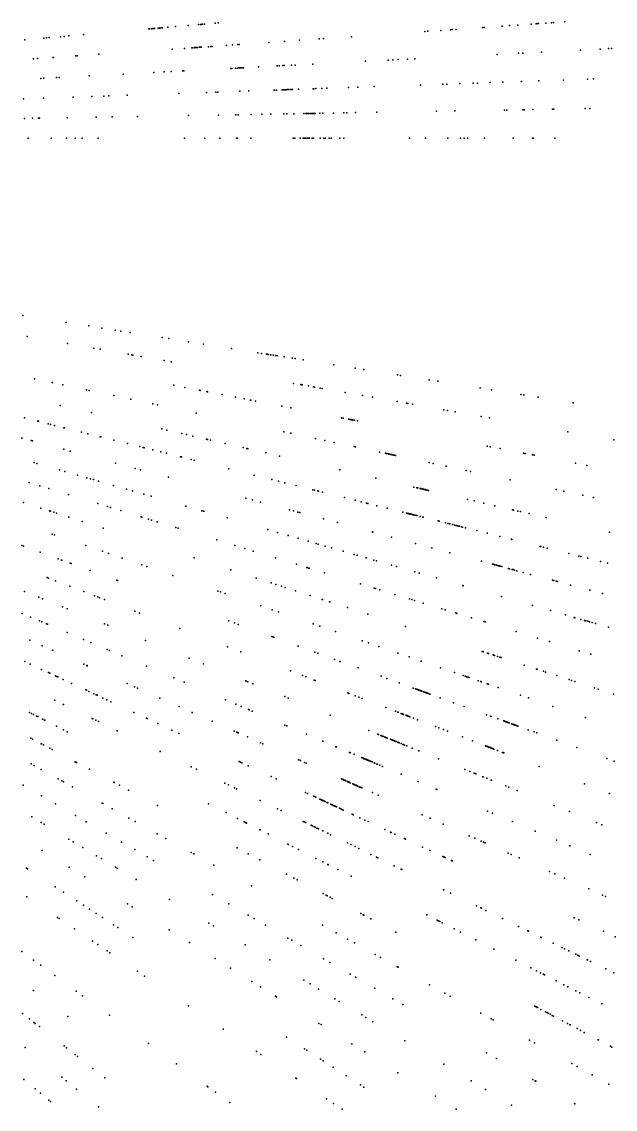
# Model space of a CAD drawing. Header units: metres. Extents: x -4327 to 4266, y -3886 to 3992.
# Drawn here: x 506.6 to 775.1, y -439.5 to 52.6 of the extents above; entities that cross this region are included whole.
import ezdxf

# ---------------------------------------------------------------- set-up
doc = ezdxf.new("R2010")
doc.units = ezdxf.units.M

msp = doc.modelspace()

# ---------------------------------------------------------------- linework, layer by layer
for p in [(564.05, 49.35, -98.72), (564.21, 49.36, -97.8), (564.37, 49.38, -96.87), (565.32, 49.46, -111.11), (565.39, 49.46, -98.32), (565.44, 49.47, -111.78), (565.49, 49.47, -90.07), (566.11, 49.53, -95.57), (566.16, 49.53, -85.73), (566.3, 49.54, -95.93), (566.59, 49.57, -108.46), (566.62, 49.57, -92.47), (568.31, 49.72, -84.78), (568.93, 49.77, -89.02), (569.57, 49.83, -117.78), (570.25, 49.89, -116.95), (572.67, 50.1, -101.52), (576.12, 50.4, 2465.07), (581.99, 50.92, 2465.99), (586.54, 51.32, 2461.31), (587.48, 51.4, -75.19), (587.77, 51.42, -76.86), (588.34, 51.47, -72.35), (589.34, 51.56, 2497.13), (594.16, 51.98, 2481.33), (595.51, 52.1, 2481), (715.09, 50, 2492.21), (715.82, 50.06, 2489.65), (723.99, 50.63, 2492.49), (727.35, 50.86, 2488.9), (730.98, 51.12, 2521.69), (737.15, 51.55, -84.4), (739.29, 51.7, -80.96), (740, 51.75, -92.11), (740.39, 51.77, 2483.21), (743.7, 52, -86.38), (746.28, 52.19, -89.99), (746.28, 52.18, 2517.97), (747.16, 52.25, 2486.13), (752.31, 52.61, 2493.45), (508.02, 44.45, 2468.63), (516.68, 45.2, 2469.88), (517.81, 45.3, 2475.26), (519.11, 45.42, 2468.09), (524.16, 45.86, 2485.42), (525.82, 46, 2473.3), (528.01, 46.19, 2490.22), (534.61, 46.77, 2488.03), (641.12, 44.83, 2493.51), (643.18, 44.98, 2501.5), (655.79, 45.86, 2510.87), (688.94, 48.18, 2487.66), (690.38, 48.28, 2471.95), (696.24, 48.69, 2487.7), (700.64, 48.99, 2487.76), (701.31, 49.04, 2479.77), (703.13, 49.17, 2481.07), (574.64, 40.18, 2473.56), (580.25, 40.57, 2473.27), (583.52, 40.8, -108.91), (583.77, 40.82, -108.95), (584.61, 40.88, -96.92), (584.73, 40.89, -102.2), (584.82, 40.89, -95.64), (584.92, 40.9, -102.56), (585.41, 40.94, 2483.1), (585.69, 40.96, -83.33), (585.74, 40.96, -97.76), (586.02, 40.98, -82.72), (586.1, 40.98, -85.68), (586.16, 40.99, -109.73), (587.03, 41.05, -80.9), (587.55, 41.09, -87.86), (587.83, 41.11, -85.93), (591.1, 41.33, 2483.03), (592.12, 41.41, 2469.41), (592.24, 41.41, 2469.9), (592.77, 41.45, -79.38), (599.25, 41.9, -77.92), (602.02, 42.1, 2480.9), (604.36, 42.26, 2478.79), (604.44, 42.27, 2467.44), (604.98, 42.3, -72.28), (618.45, 43.25, 2477.87), (625.43, 43.73, 2471.47), (632.34, 44.22, 2504.53), (759.32, 39.79, -92.73), (768.3, 40.26, -89.14), (772.08, 40.46, 2468.51), (773.44, 40.53, 2491.91), (512.02, 35.8, 2471.01), (513.82, 35.93, 2493.35), (520.84, 36.42, 2479.63), (521.01, 36.43, 2460.43), (531.03, 37.13, 2467.99), (531.64, 37.18, 2483.97), (541.53, 37.87, 2496.92), (662.16, 34.7, 2477.3), (672.45, 35.24, 2477.88), (674.57, 35.35, 2496.48), (676.89, 35.47, 2478.23), (681.21, 35.7, 2488.71), (684.45, 35.87, 2489.89), (721.69, 37.82, 2481.93), (731.39, 38.33, 2494.98), (733.28, 38.43, 2476.43), (741.68, 38.87, 2489.84), (566.41, 29.68, 2484.58), (571.1, 29.93, 2474.01), (574.3, 30.1, 2475.58), (579.58, 30.37, 2473.83), (579.95, 30.39, 2487.61), (601.28, 31.51, -105.32), (601.66, 31.53, -101.67), (603.28, 31.62, -108.39), (604.16, 31.66, -104.81), (604.8, 31.7, -94.74), (604.81, 31.7, -93.05), (605.36, 31.73, -91.1), (605.64, 31.74, -95.89), (605.95, 31.76, -93.9), (606.34, 31.78, -82.46), (607.02, 31.81, -95.09), (613.69, 32.16, 2467.63), (622.16, 32.61, 2484.32), (623.09, 32.65, -71.26), (624.67, 32.74, -72.83), (625.34, 32.77, -69.1), (628.61, 32.94, 2487.08), (630.32, 33.03, 2493.86), (638.29, 33.45, 2502.41), (515.26, 27, 2470.44), (516.6, 27.07, 2470.16), (522.29, 27.37, 2477.14), (523.53, 27.44, 2476.37), (537.14, 28.15, 2500.3), (552.51, 28.96, 2454.41), (704.88, 24.62, 2477.56), (710.86, 24.82, 2483.13), (712.77, 24.89, 2484.67), (718.56, 25.09, 2489.5), (724.2, 25.29, 2488.65), (732.7, 25.59, 2477.55), (740.53, 25.86, 2484.09), (751.66, 26.25, 2472.12), (762.61, 26.63, 2478.96), (765.29, 26.72, 2492.52), (577.76, 20.18, 2470.25), (590.17, 20.61, 2486.59), (594.42, 20.76, 2480.43), (595.31, 20.79, 2478.17), (605.25, 21.14, 2495.57), (609.39, 21.28, 2494.82), (620.81, 21.68, -107.96), (620.84, 21.68, -93.71), (621, 21.69, -92.69), (621.82, 21.71, -104.99), (624.42, 21.81, -106.13), (624.53, 21.81, -105.45), (625.18, 21.83, -103.11), (625.65, 21.85, -82.94), (626.05, 21.86, -97.64), (626.67, 21.88, -95.29), (627.17, 21.9, 2490.91), (627.47, 21.91, -93.31), (628.37, 21.94, -83.3), (628.69, 21.95, -110.75), (629.11, 21.97, -92.5), (631.79, 22.06, -80.25), (638.4, 22.29, 2500.96), (638.79, 22.31, -72.3), (639.65, 22.34, -71.33), (642.37, 22.43, -89.8), (644.64, 22.51, 2469.14), (654.43, 22.85, 2495.52), (658.7, 23, 2495.17), (666.12, 23.26, 2506.65), (687.07, 23.99, 2471.15), (697.18, 24.35, 2486.49), (698.87, 24.41, 2476.93), (507.46, 17.72, 2471.63), (516.49, 18.04, 2481.25), (529.91, 18.5, 2491.2), (538.32, 18.8, 2477.62), (543.78, 18.99, 2476.69), (546.04, 19.07, 2480.54), (554.32, 19.36, 2479.47), (582.09, 10.16, 2475.46), (595.67, 10.4, 2502.56), (603.49, 10.53, 2469.56), (604.6, 10.55, 2468.26), (610.4, 10.65, 2468.63), (615.24, 10.74, 2482.37), (619.3, 10.81, 2481.36), (625.17, 10.91, 2493.29), (626.5, 10.94, 2498.63), (629.75, 10.99, 2505.8), (634.3, 11.07, -106.34), (635.22, 11.09, 2504.42), (635.29, 11.09, -106.51), (635.42, 11.09, -107.24), (635.5, 11.09, -109.75), (635.53, 11.09, -101.92), (635.67, 11.1, -107.28), (635.89, 11.1, -101.26), (636.37, 11.11, -89.63), (637.17, 11.12, -111.83), (637.26, 11.12, -98.99), (637.87, 11.13, -80.28), (638.03, 11.14, -81), (638.12, 11.14, 2481.75), (638.46, 11.14, -77.52), (638.57, 11.15, -80.72), (638.85, 11.15, -91.75), (639.38, 11.16, -112.22), (641.5, 11.2, -85.36), (642.87, 11.22, -118.26), (647.62, 11.3, 2484.97), (652.26, 11.39, -89.69), (653.65, 11.41, -82.99), (657.54, 11.48, 2489.61), (667.23, 11.65, 2498.67), (694.32, 12.12, 2480.37), (702.58, 12.26, 2488.96), (725.04, 12.66, 2485.37), (726.12, 12.67, 2484.02), (733.24, 12.8, 2483.22), (733.87, 12.81, 2490.34), (737.8, 12.88, 2488.66), (746.72, 13.03, 2483.9), (747.29, 13.04, 2510.61), (761.55, 13.29, 2508.41), (763.57, 13.33, 2476.16), (507.85, 8.86, 2486.14), (511.52, 8.93, 2483.35), (514.22, 8.98, 2482.79), (514.67, 8.98, 2451.29), (527.18, 9.2, 2477.26), (540.34, 9.43, 2492.33), (547.48, 9.56, 2479.51), (558.93, 9.76, 2492.58), (509.54, 0, 2480.2), (519.99, 0, 2476.24), (526.94, 0, 2489.08), (530.8, 0, 2493.89), (533.91, 0, 2475.32), (541.23, 0, 2482.95), (580.26, 0, 2473.35), (589.46, 0, 2488.13), (596.19, 0, 2462.61), (603.78, 0, 2482.12), (604.19, 0, 2477.9), (610.21, 0, 2484.92), (629.34, 0, 2492.27), (630.12, 0, -95.05), (632.63, 0, -107.82), (633.93, 0, -94.92), (634.12, 0, -110.92), (634.53, 0, 2495.6), (634.72, 0, -107.46), (634.98, 0, -87.65), (635.17, 0, -95.1), (635.9, 0, -96.99), (636.17, 0, -89.94), (636.26, 0, -81.82), (636.82, 0, -92.51), (637.99, 0, -94.82), (638.55, 0, 2494.31), (641.7, 0, 2495.31), (643.33, 0, -68.86), (643.93, 0, -119.89), (645.77, 0, -120.96), (646.63, 0, -68.5), (650.46, 0, -70.34), (652.41, 0, -87.52), (682.05, 0, 2483.03), (689.35, 0, 2483.09), (699.42, 0, 2472.22), (705.18, 0, 2477.08), (706.8, 0, 2477.66), (708.26, 0, 2487.9), (715.94, 0, 2489.08), (728.88, 0, 2478.03), (737.7, 0, 2478.02), (738.11, 0, 2494.33), (747.78, 0, 2501.89), (507.19, -80.33, 2438.77), (526.73, -83.43, 2446.55), (536.94, -85.04, 2468.09), (542.9, -85.99, 2469.82), (548.87, -86.93, 2471.55), (551.48, -87.35, 2470.69), (555.74, -88.02, 2471), (509.05, -89.76, 2468.21), (527.29, -92.97, 2475.77), (570.23, -90.32, 2448.86), (573.17, -90.78, 2461.52), (582.1, -92.2, 2463.74), (588.91, -93.27, 2462.85), (539.24, -95.08, 2466.71), (542.05, -95.58, 2466.84), (554.75, -97.82, 2461.36), (556.45, -98.12, 2462.76), (556.89, -98.19, 2470.87), (601.46, -95.26, 2456.65), (613.42, -97.16, -108.64), (615.12, -97.43, 2466.33), (617.38, -97.78, -114.62), (617.87, -97.86, -110.48), (618.14, -97.9, -123.96), (618.15, -97.91, -107.37), (618.2, -97.91, -96.16), (619.38, -98.1, -103.01), (620.3, -98.25, -112.33), (560.59, -98.85, 2468.72), (571.03, -100.69, 2465.48), (574.18, -101.24, 2467.04), (621.4, -98.42, -127.82), (622.14, -98.54, -98.18), (625.27, -99.03, -116.8), (628.92, -99.61, -132.99), (630.31, -99.83, -118.1), (633.87, -100.4, 2478.77), (647.77, -102.6, 2455.68), (657.48, -104.13, 2454.85), (661.38, -104.75, 2453.51), (676.63, -107.17, 2488.68), (678.03, -107.39, 2467.54), (678.03, -107.39, 2467.54), (512.38, -108.91, 2481.05), (520.42, -110.62, 2479.82), (520.6, -110.66, 2467.5), (525.27, -111.65, 2483.1), (575.38, -111.84, 2462.19), (575.44, -111.85, 2462.43), (580.48, -112.83, 2460.18), (629.61, -111.02, 2458.23), (632.91, -111.6, -111.33), (633.16, -111.64, -103.81), (633.56, -111.71, -107.48), (636.31, -112.2, -92.78), (638.56, -112.6, -97.81), (639.03, -112.68, -94.63), (641.65, -113.14, -112.87), (690.98, -109.44, 2462.55), (694.89, -110.06, 2461.17), (714.01, -113.09, 2477.69), (535.94, -113.92, 2455.62), (537.19, -114.18, 2480.43), (548.31, -116.55, 2461.73), (587.1, -114.12, 2441.31), (587.39, -114.18, 2454.1), (590.3, -114.74, 2466.24), (590.65, -114.81, 2467.7), (597.37, -116.12, 2466.54), (603.38, -117.28, 2462.44), (607.26, -118.04, 2472.54), (642.48, -113.29, -107.89), (652.87, -115.12, 2482.25), (660.72, -116.5, 2463.53), (665.34, -117.32, 2464.84), (719.07, -113.89, 2475.15), (732.42, -116, 2486.01), (733.81, -116.22, 2475.93), (740.31, -117.25, 2468.46), (524.05, -120.99, 2460.91), (555.92, -118.16, 2477.14), (565.93, -120.29, 2472.2), (567.99, -120.73, 2457.07), (610.15, -118.6, 2461.48), (610.21, -118.61, 2490.34), (612.43, -119.04, 2470.7), (624.25, -121.34, 2478.47), (628.35, -122.14, 2466.8), (676.39, -119.27, 2463.55), (680.69, -120.02, 2463.63), (681.35, -120.14, 2476.42), (683.35, -120.49, 2473.26), (697.6, -123.01, 2477.99), (756.09, -119.75, 2467.74), (507.82, -126.61, 2465.56), (538.24, -124.26, 2463.07), (585.58, -124.47, 2466.9), (651.25, -126.59, -128.4), (651.99, -126.73, -105.38), (652.08, -126.75, -103.17), (654.5, -127.22, -108.4), (655.01, -127.32, -105.13), (655.55, -127.43, -104.84), (655.83, -127.48, -103.02), (655.88, -127.49, -107.51), (656.2, -127.55, -103.82), (656.26, -127.56, -103.46), (656.42, -127.6, -102.36), (657.1, -127.73, -99.48), (699.27, -123.3, 2478.81), (702.65, -123.9, 2475.48), (714.41, -125.97, 2486.33), (718.21, -126.64, 2484.42), (513.97, -128.15, 2475.46), (514.16, -128.19, 2469.79), (518.59, -129.3, 2471.37), (519.64, -129.56, 2482.9), (521.49, -130.02, 2446.41), (525.7, -131.07, 2472.59), (526.05, -131.16, 2480.7), (570.08, -131.61, 2469.64), (572.33, -132.13, 2455.47), (658.59, -128.02, -106.08), (506.64, -135.75, 2470.94), (506.73, -135.78, 2464.79), (510.85, -136.88, 2471.55), (511.5, -137.06, 2474.73), (533.6, -133.04, 2471.04), (536.54, -133.78, 2459.35), (542.13, -135.17, 2453.69), (542.43, -135.24, 2480.02), (548.36, -136.72, 2469.41), (578.98, -133.67, 2466.17), (581.15, -134.17, 2446.09), (584.07, -134.84, 2452.56), (590.22, -136.26, 2466.71), (590.62, -136.36, 2468.41), (591.99, -136.67, 2468.33), (625.18, -132.89, 2468.6), (628.36, -133.56, 2470.08), (639.59, -135.95, 2464.48), (643.79, -136.84, 2475.24), (648, -137.74, 2491.43), (753.68, -132.89, 2462.31), (774.53, -136.57, 2473.21), (525.61, -140.84, 2483.33), (528.54, -141.62, 2484.2), (554.47, -138.25, 2453.84), (560.03, -139.63, 2460.2), (561.53, -140, 2466.77), (561.94, -140.11, 2462.56), (565.89, -141.09, 2467.77), (569.57, -142.01, 2471.75), (572.14, -142.65, 2464.95), (598.59, -138.2, 2472.57), (606.76, -140.08, 2477.44), (608.49, -140.48, 2478.79), (608.67, -140.52, 2479.52), (608.91, -140.58, 2480.49), (617.06, -142.46, 2479.4), (656.99, -139.65, 2471.61), (657.63, -139.78, 2463.4), (668.47, -142.09, 2456.46), (671.16, -142.66, -107.33), (717.24, -139.42, 2474.11), (718.56, -139.67, 2473.71), (723.03, -140.54, 2474.19), (733.55, -142.59, 2470.71), (512.22, -146.88, 2470.44), (513.41, -147.22, 2469.66), (549.02, -147.11, 2477.38), (578.43, -144.22, 2468.28), (578.83, -144.32, 2446.57), (583.21, -145.41, 2470.94), (584.59, -145.75, 2476.77), (623.28, -143.89, 2476.21), (671.53, -142.74, -137.92), (671.66, -142.76, -108.95), (671.9, -142.82, -126.73), (672.5, -142.95, -103.33), (672.51, -142.95, -114.48), (672.67, -142.98, -123.78), (672.93, -143.04, -111.85), (673.53, -143.16, -109.64), (673.84, -143.23, -115.47), (673.88, -143.24, -91.66), (674.2, -143.31, -100.13), (674.87, -143.45, -97.16), (675.17, -143.51, 2465.45), (675.19, -143.52, -144.56), (675.65, -143.61, -122.38), (690.97, -146.87, 2481.41), (692.72, -147.24, 2472.32), (734.28, -142.73, 2478.06), (734.42, -142.76, 2478.54), (737.66, -143.39, 2469.97), (738.47, -143.54, 2477.55), (757.14, -147.17, 2496.04), (523.66, -150.16, 2473.21), (526.06, -150.84, 2452.69), (531.82, -152.5, 2492.33), (557.94, -149.5, 2474.22), (560.29, -150.13, 2478.53), (600.3, -149.67, 2472.78), (611.79, -152.54, 2457.4), (650.46, -150.17, 2477.9), (698.63, -148.5, 2488.27), (707.71, -150.43, 2484.81), (709.69, -150.85, 2476.66), (762.27, -148.17, 2493.64), (509.93, -155.9, 2472.15), (514.75, -157.38, 2488.96), (536.14, -153.74, 2468.01), (537.75, -154.2, 2481.73), (539.02, -154.56, 2456.31), (541.32, -155.22, 2460.63), (548.16, -157.18, 2466.95), (573, -153.53, 2473.87), (619.84, -154.54, 2478.5), (622.83, -155.29, 2468.15), (625.67, -156, 2473.84), (630.73, -157.26, 2466.27), (666.88, -153.96, 2481.08), (727.57, -154.65, 2478.8), (518.84, -158.62, -141.73), (527.73, -161.34, 2485.99), (553.95, -158.84, 2486.85), (556.74, -159.64, 2468.72), (561.88, -161.12, 2461.29), (565.21, -162.07, 2475.89), (638.37, -159.16, 2463.41), (639, -159.32, 2471.26), (640.53, -159.7, 2461), (640.85, -159.78, 2462.21), (642.61, -160.22, 2468.97), (684, -157.91, -142.22), (685.33, -158.22, -140.5), (685.52, -158.27, -118.72), (685.87, -158.35, -135.04), (686.85, -158.57, -108.69), (687.16, -158.64, -103.24), (687.24, -158.66, -140.9), (687.33, -158.68, -108.77), (687.8, -158.79, -102.15), (688.34, -158.92, -119.61), (688.66, -158.99, -99.53), (689.08, -159.09, -110.23), (689.09, -159.09, -113.4), (689.39, -159.16, -111.47), (689.94, -159.29, -135.84), (690.2, -159.34, -106.06), (690.68, -159.46, -106.14), (748.36, -159.07, 2461.59), (751.83, -159.81, 2477.77), (760.47, -161.64, 2458.76), (507.48, -164.89, 2460.81), (541.02, -165.41, 2447.46), (545.43, -166.75, 2461.28), (546.82, -167.18, 2461.46), (580.93, -166.58, 2455.22), (608.02, -162.92, 2470.06), (611.02, -163.72, 2465.39), (614.7, -164.71, 2469.06), (652.67, -162.73, 2475.23), (657.48, -163.93, 2466.88), (660.18, -164.6, 2445.62), (662.65, -165.22, 2454.77), (663.23, -165.36, 2483.14), (667.33, -166.38, 2456.54), (708.35, -163.54, 2461.65), (711.32, -164.22, 2471.96), (715.6, -165.21, 2471.96), (720.58, -166.36, 2469.39), (765.25, -162.66, 2469.54), (515.26, -167.42, 2478.99), (519.15, -168.68, 2452.74), (519.63, -168.84, 2480.54), (521.09, -169.31, 2455.62), (522.31, -169.71, 2480.43), (527.93, -171.53, 2487.82), (551.47, -168.6, 2458.01), (560.73, -171.43, 2474.99), (560.93, -171.49, 2463.89), (588.13, -168.64, -134.77), (588.88, -168.86, -133.54), (589.02, -168.9, -132.87), (599.59, -171.93, 2481.56), (627.8, -168.22, 2476.9), (629.64, -168.71, 2495.26), (631.58, -169.23, 2480.78), (632.33, -169.43, 2478.25), (632.36, -169.44, 2489.35), (672, -167.55, -134.43), (678.98, -169.29, 2458.08), (680.68, -169.71, 2459.15), (680.82, -169.75, -142.56), (680.89, -169.76, -135.81), (681.28, -169.86, 2476.65), (681.43, -169.9, -135.52), (681.57, -169.94, -119.32), (681.81, -169.99, -106.78), (682, -170.04, -118.21), (682.14, -170.08, -131.69), (682.34, -170.13, -101.38), (682.84, -170.25, -123.5), (683.23, -170.35, -105.43), (683.45, -170.4, -113.73), (683.64, -170.45, -121.66), (683.84, -170.5, -95.72), (684.51, -170.67, -106.81), (684.55, -170.68, -104.85), (685.33, -170.87, -101.03), (686.87, -171.26, 2481.5), (688.12, -171.57, 2480.88), (688.16, -171.58, 2475.92), (728.59, -168.21, 2467.44), (729.06, -168.32, 2478.78), (731.09, -168.78, 2480.76), (732.19, -169.04, 2479.64), (736.22, -169.97, 2478.64), (743.9, -171.74, 2475.44), (534.02, -173.52, 2465.88), (543.51, -176.6, 2466.15), (563.92, -172.41, 2477.03), (565.37, -172.85, 2477.43), (567.96, -173.64, 2476.79), (576.31, -176.19, 2454.09), (577.35, -176.51, 2487.79), (643.21, -172.35, 2477.06), (649.48, -174.03, 2501.2), (694.94, -173.27, 2469.75), (695.52, -173.41, 2487.01), (698.25, -174.09, -114.98), (699.38, -174.37, -109.13), (700.08, -174.55, 2472.89), (700.22, -174.58, -99.62), (700.22, -174.58, -99.62), (701.44, -174.89, -121.18), (701.48, -174.9, -116.32), (702.38, -175.12, -115.26), (703.19, -175.33, -106.49), (703.22, -175.33, -136.57), (703.24, -175.34, -133.71), (703.41, -175.38, 2484.65), (703.84, -175.49, -105.38), (704.25, -175.59, -122.07), (704.29, -175.6, -134.73), (704.7, -175.7, -99.04), (705.54, -175.91, 2487.14), (706, -176.03, 2473.71), (707.35, -176.36, -103.06), (520.44, -179.2, 2486.04), (521.42, -179.54, 2458.92), (594.82, -181.85, 2468.85), (617.9, -177.18, 2466.1), (622.3, -178.44, -135.95), (627.18, -179.84, 2475.46), (631.65, -181.12, -139.49), (665.23, -178.25, -129.39), (665.47, -178.31, 2481.64), (673.97, -180.59, 2456.06), (712.47, -177.64, 2481.39), (717.17, -178.81, 2482.82), (722.9, -180.24, 2477.92), (728.19, -181.56, 2461.9), (728.38, -181.61, 2481.96), (772.44, -178.33, 2469.63), (506.71, -184.43, 2493.36), (507.46, -184.7, 2451.73), (535.62, -184.43, 2456.79), (603.04, -184.37, -123.11), (607.57, -185.75, -118.29), (611.32, -186.9, 2480.19), (636.18, -182.42, -138.98), (639.86, -183.48, 2492.39), (640.73, -183.73, 2479.47), (643.85, -184.62, 2459.43), (646.71, -185.44, 2491.77), (652.06, -186.98, 2469.53), (684.71, -183.47, 2484.87), (692.17, -185.47, 2466), (741.15, -184.79, 2476.64), (741.42, -184.86, 2453.78), (742.69, -185.17, 2472.22), (744.38, -185.59, 2463.56), (514.95, -187.43, -123.53), (523.05, -190.38, 2469.29), (524.68, -190.97, 2489.66), (524.84, -191.02, 2471.43), (543.12, -187.01, 2478.82), (545.83, -187.94, 2472.76), (552.01, -190.07, 2476.36), (584.57, -189.94, 2468.11), (621.49, -190.01, 2476.65), (657.08, -188.41, -124.19), (658.4, -188.79, 2467.19), (662.38, -189.94, 2497.95), (665.96, -190.96, 2484.98), (667.14, -191.3, 2473.74), (700.31, -187.65, 2484.89), (714.63, -191.48, 2480.26), (754.09, -188.02, 2467.24), (758.59, -189.14, 2467.87), (759.54, -189.37, 2452.35), (762.75, -190.17, 2472.02), (768.37, -191.58, 2462.29), (528.55, -192.38, 2457.71), (529.01, -192.54, 2466.06), (537.66, -195.69, 2481.39), (561.01, -193.17, 2468.44), (563.28, -193.95, 2472.49), (601.28, -195.37, 2469.61), (630.89, -192.88, 2475.6), (635.6, -194.32, -137.68), (635.78, -194.38, -139.23), (636.37, -194.56, 2475.37), (636.7, -194.66, -138.29), (643.61, -196.77, 2471.25), (673.84, -193.22, 2482.94), (676.23, -193.91, 2476.26), (684.47, -196.27, 2485.78), (719.65, -192.83, -120.71), (719.84, -192.88, -119.49), (720.44, -193.04, -127.95), (720.53, -193.07, -104.63), (720.56, -193.07, -124.21), (720.57, -193.08, -127.14), (720.6, -193.08, -120.87), (721.37, -193.29, -92.32), (721.93, -193.44, -106.91), (722.04, -193.47, -88.68), (722.18, -193.51, -89.53), (722.19, -193.51, -111.95), (722.61, -193.62, -112.43), (722.87, -193.69, -105.38), (723.11, -193.76, -138.11), (723.84, -193.95, -118.9), (726.89, -194.77, -102.62), (727.22, -194.86, -151.68), (728.49, -195.2, -85.3), (728.86, -195.3, -144.33), (729.55, -195.48, 2468.02), (730.64, -195.78, -101.89), (733.43, -196.52, 2471.49), (771.61, -192.38, 2481.96), (518.06, -198.86, 2461.73), (518.75, -199.13, 2458.75), (521.97, -200.37, 2461.55), (549.58, -200.03, 2480.74), (550.01, -200.19, 2482.69), (574.97, -197.98, 2470.51), (612.74, -199.09, 2466.23), (619.5, -201.29, 2465.92), (686.43, -196.83, 2487.79), (694.19, -199.06, 2485.2), (736.83, -197.43, 2468.58), (746.72, -200.08, 2472.99), (747.3, -200.24, 2465.46), (748.46, -200.55, 2469.28), (748.96, -200.68, 2475.66), (507.89, -205.2, 2467.68), (528.39, -202.83, 2473.06), (534.69, -205.25, 2477.67), (595.33, -204.99, 2465.11), (596.5, -205.39, 2498.33), (598.71, -206.15, 2456.71), (621.57, -201.96, 2463.27), (624.14, -202.79, 2495.4), (625.83, -203.34, 2463.89), (630.45, -204.85, 2449.9), (659.89, -201.75, 2459.54), (666, -203.62, 2461.63), (666.61, -203.8, 2479.37), (668.69, -204.44, 2461.35), (675.41, -206.49, 2465.59), (706.12, -202.48, 2477.39), (706.36, -202.55, 2493.22), (754.9, -202.28, 2476.35), (763.66, -204.62, 2472.16), (769.4, -206.16, 2490.73), (514.35, -207.81, 2473.56), (515.98, -208.47, 2481.36), (539.53, -207.11, 2481.6), (541, -207.67, 2482.25), (541.84, -207.99, 2479.99), (544.13, -208.87, 2472.22), (637.13, -207.02, 2492.02), (642.49, -208.76, 2491.28), (642.61, -208.8, 2491.76), (645.83, -209.84, 2472.18), (645.93, -209.87, 2488.48), (682.01, -208.51, 2479.47), (683.17, -208.87, 2478.6), (684.33, -209.22, 2477.73), (688.27, -210.43, 2476.8), (723.69, -207.51, 2489.14), (737.73, -211.54, 2469.23), (506.76, -215.11, -119.06), (525.08, -212.15, 2474.52), (527.12, -212.97, -134.69), (557.75, -214.1, 2467.71), (559.95, -214.94, 2477.43), (614.73, -211.67, 2472.19), (619.96, -213.47, 2493.22), (622.85, -214.46, 2461.12), (653.96, -212.48, 2476.82), (663.14, -215.47, 2485.29), (696.62, -212.98, 2481.54), (698.1, -213.43, 2486.82), (702.95, -214.91, 2484.02), (703.51, -215.08, 2501.05), (745.78, -213.85, 2467.66), (752.63, -215.81, 2476.16), (510.67, -216.77, -136.23), (514.7, -218.48, 2467.95), (515.66, -218.89, 2485.14), (517.82, -219.8, -138.14), (518.24, -219.98, -133.05), (544.13, -219.84, 2489.26), (545.56, -220.42, 2471.68), (600.35, -218.51, 2478.74), (602.89, -219.44, 2478.04), (604.61, -220.06, 2473.95), (638.45, -219.84, 2453.01), (641.55, -220.9, 2475.44), (680.26, -221.03, 2491.88), (710.1, -217.1, 2499.28), (715.7, -218.81, 2469.59), (716.26, -218.98, 2491.09), (756.59, -216.95, -94.68), (756.88, -217.03, -89.93), (759.6, -217.81, -103.81), (761.24, -218.28, -108), (761.88, -218.47, -101.05), (762.64, -218.68, -104.67), (763.45, -218.92, 2474.15), (764.61, -219.25, 2464.05), (766.19, -219.7, 2473.76), (772.09, -221.39, -127.44), (527.12, -223.75, 2446.89), (578.21, -221.96, 2475.45), (619.81, -225.59, 2475.12), (620.21, -225.74, 2493.11), (620.36, -225.79, 2477.29), (620.65, -225.9, 2489.37), (648.64, -223.35, 2460.66), (730.32, -223.28, 2476.16), (739.99, -226.24, 2480.09), (510.32, -227.21, 2484.47), (515.92, -229.7, 2473.86), (534.57, -226.91, 2481.45), (537.95, -228.34, 2460.81), (562.57, -227.29, 2470.84), (599.66, -230.19, 2497.73), (631.65, -229.9, 2473.54), (660.56, -227.45, 2479.72), (663.5, -228.46, 2459.87), (668.21, -230.08, 2472.22), (745.35, -227.88, 2460.24), (520.53, -231.75, 2483.47), (520.65, -231.81, -133.05), (545.25, -231.45, 2464.31), (546.27, -231.88, 2468.93), (551.94, -234.28, 2476.7), (582.4, -235.31, 2499.01), (605.72, -232.52, 2467.11), (639.27, -232.68, 2466.14), (640.57, -233.15, 2487.02), (648.12, -235.9, 2463.52), (676.74, -233.02, 2488.36), (681.83, -234.77, 2481.6), (714.9, -232.28, -9.64), (714.95, -232.3, -2.26), (715.16, -232.37, -7.18), (715.34, -232.43, -12.1), (715.4, -232.45, -6.77), (717.29, -233.06, -8.84), (717.77, -233.22, -7.62), (719.85, -233.89, -12.59), (720.07, -233.96, -13.84), (720.49, -234.1, -16.74), (721.85, -234.54, -3.1), (722.91, -234.89, -14.72), (723.46, -235.07, 2476.03), (758.84, -232, 2485.93), (764.08, -233.6, 2470.51), (508.05, -236.91, 2449.42), (510.4, -238, -133.42), (515.62, -240.44, -135.11), (534.65, -238.04, 2470.37), (536.12, -238.7, -129.6), (536.19, -238.73, -129.28), (536.27, -238.76, -132.32), (563.07, -239.01, 2473.49), (588.91, -237.94, 2469.89), (650.57, -236.79, 2483.3), (650.65, -236.82, 2467.96), (658.84, -239.8, 2493.81), (687.33, -236.67, 2486.42), (696.1, -239.69, 2482.9), (733.94, -238.47, 2473.41), (739.5, -240.28, 2473.15), (739.78, -240.37, 2478.82), (518.67, -241.86, -133.93), (519.41, -242.21, -131.49), (521.96, -243.39, 2466.92), (522.43, -243.61, 2475.27), (522.96, -243.86, -130.07), (525.34, -244.97, 2476.83), (575.46, -244.27, 2458.77), (608.05, -245.67, 2466.3), (608.22, -245.74, 2477.89), (608.94, -246.03, 2464.49), (628.15, -241.12, 2492.02), (633.59, -243.21, 2470.74), (635.19, -243.83, 2461.19), (638.95, -245.27, 2460.07), (639.43, -245.46, 2472.38), (669.19, -243.57, 2491.21), (671.79, -244.51, 2485.48), (702.43, -241.87, 2495.52), (706.33, -243.21, 2479.67), (707.28, -243.53, -18.16), (707.71, -243.68, -3.88), (707.85, -243.73, -13.27), (708.42, -243.93, -19.82), (708.66, -244.01, -3.47), (709.01, -244.13, -14.52), (713.09, -245.54, -22.01), (714.32, -245.96, -20.4), (714.43, -246, -15.46), (742.64, -241.3, 2474.21), (743.62, -241.62, 2468.11), (748.69, -243.26, 2470.88), (754.25, -245.07, 2470.58), (755.39, -245.44, 2469.67), (756.89, -245.93, 2460.76), (529.17, -246.76, 2476.6), (535.58, -249.74, -128.48), (535.87, -249.88, 2477.68), (537.04, -250.43, 2477.11), (554.26, -246.77, 2476.51), (557.65, -248.28, 2451.13), (559.07, -248.92, 2463.11), (580.11, -246.24, 2484.31), (611.14, -246.92, 2468), (677.29, -246.51, 2500.7), (683.75, -248.87, 2488.81), (684.72, -249.22, 11.33), (685.26, -249.41, 4.57), (685.73, -249.59, 4.18), (685.92, -249.65, 21.31), (686.03, -249.7, 25.29), (686.14, -249.73, -10.55), (686.28, -249.78, 16.13), (686.31, -249.8, 24.11), (686.52, -249.87, -15.74), (686.54, -249.88, -14.55), (686.58, -249.89, -12.55), (686.6, -249.9, -11.36), (686.69, -249.94, 18.54), (686.74, -249.95, 16.54), (686.81, -249.98, 12.56), (686.91, -250.02, -1), (687.36, -250.18, 6.18), (687.55, -250.25, 21.76), (688.38, -250.55, 16.58), (688.88, -250.73, -104.46), (689.1, -250.81, -99.19), (689.13, -250.82, -106.13), (689.43, -250.93, 2494.34), (717.24, -246.96, 2469.1), (717.76, -247.15, 2475.73), (722.12, -248.65, 5.21), (765.68, -248.79, 2480.1), (767.34, -249.32, 2480.85), (521.67, -254.43, 2467.92), (539.27, -251.47, 2481.41), (540.29, -251.94, 2474.19), (540.71, -252.14, 2470.22), (543.37, -253.38, 2476.46), (545.08, -254.17, 2478.32), (546.96, -255.05, 2463.4), (569.15, -253.4, 2484.32), (598.84, -254.19, 2495.86), (625.62, -252.77, 2472.32), (627.18, -253.4, 2473.16), (654.08, -251.08, 2466.16), (654.62, -251.29, 2483.67), (657.53, -252.4, 2463.81), (659.05, -252.99, 2484.92), (660.59, -253.58, 2490.69), (689.77, -251.05, 17.82), (689.83, -251.08, -95.22), (690.03, -251.15, -91.59), (690.17, -251.2, -92.42), (690.63, -251.37, -90.44), (691.21, -251.58, -25.08), (695.95, -253.31, -13.94), (701.96, -255.49, -18.95), (732.29, -252.15, 2472.8), (735.83, -253.37, 2470.58), (774.31, -251.59, 2475.82), (510.15, -259.93, 2470.78), (511.06, -260.4, 2481.32), (525.43, -256.27, 2473.61), (525.46, -256.28, -130.44), (557.41, -259.92, 2481.16), (577.81, -257.26, 2481.93), (583.71, -259.88, 2478.98), (603.43, -256.14, 2470.76), (605.94, -257.2, -104.44), (609.18, -258.58, -101.31), (609.56, -258.74, -100.26), (610.87, -259.3, 2468.61), (671.29, -257.68, 2499.89), (675.7, -259.38, 2490.72), (676.7, -259.76, 2489.37), (676.96, -259.86, 2490.33), (678.31, -260.38, 16.05), (678.67, -260.52, 2481.46), (678.71, -260.53, 0.59), (678.71, -260.53, 0.99), (678.87, -260.59, 10.91), (678.94, -260.62, 4.16), (679.14, -260.7, 7.74), (679.16, -260.7, 6.15), (679.39, -260.79, 6.15), (706.71, -257.22, -16.62), (746.83, -257.15, 2474.5), (511.94, -260.85, 2467.23), (513.29, -261.54, -128.54), (513.85, -261.82, -128.02), (515.96, -262.89, -131.2), (516.21, -263.02, -129.93), (516.93, -263.39, -127.46), (517.09, -263.47, 2485.91), (538.45, -262.62, -127.51), (538.82, -262.8, 2476.22), (540.16, -263.45, -149.32), (541.36, -264.04, 2481.96), (563.05, -262.55, 2471.62), (563.34, -262.69, 2490.09), (568.2, -264.96, 2488.49), (592.79, -263.93, 2483.89), (625.71, -265.6, 2469.4), (646.18, -261.08, 2478.89), (680.49, -261.21, 12.13), (680.69, -261.29, 13.72), (680.7, -261.3, 13.32), (680.81, -261.34, 33.23), (680.95, -261.39, -12.53), (680.96, -261.4, -98.26), (680.99, -261.41, -21.29), (681.11, -261.46, -122.29), (681.26, -261.51, 20.1), (681.47, -261.59, -20.91), (681.84, -261.73, -102.44), (681.85, -261.74, -23.71), (681.9, -261.76, -108.96), (682.25, -261.89, -102.91), (682.26, -261.89, -111.46), (683.87, -262.51, 37.79), (683.91, -262.53, -93.4), (685.71, -263.22, -3.41), (716.87, -260.92, 2473.53), (718.74, -261.6, 2456.16), (719.04, -261.71, 2476.22), (722.01, -262.79, -95.41), (724.68, -263.76, -71.5), (724.69, -263.77, -35.15), (724.71, -263.77, -48.65), (724.88, -263.84, -71.94), (724.91, -263.84, -94.93), (724.92, -263.85, -52.89), (725.07, -263.91, -50.36), (725.34, -264, -57.15), (725.56, -264.08, -36.88), (725.58, -264.09, -23.38), (725.67, -264.12, -62.26), (725.93, -264.22, -27.19), (725.95, -264.22, -38.59), (726.1, -264.28, -56.36), (726.32, -264.36, -22.14), (726.39, -264.38, -58.93), (726.45, -264.41, -32.27), (726.61, -264.46, -39.47), (727.05, -264.62, -28.92), (728.23, -265.05, -90.65), (728.81, -265.26, -70.2), (729.14, -265.38, -77.06), (729.16, -265.39, -81.77), (729.26, -265.43, -64.7), (729.46, -265.5, -98.54), (729.59, -265.55, -99.42), (729.82, -265.63, 2470.29), (729.84, -265.64, -84.42), (729.84, -265.64, -77.14), (761.58, -262.23, 2472.09), (522.38, -266.17, 2486.82), (525.46, -267.74, 2477.27), (527.25, -268.65, -125.95), (549.87, -268.19, 2479.64), (574.57, -267.93, 2487.74), (577.76, -269.41, 2484.52), (602.74, -268.36, -107.64), (603.92, -268.88, -107.48), (604.05, -268.94, -100.11), (604.55, -269.16, 2494.2), (626.49, -265.93, 2488.35), (635.43, -269.72, 2481.27), (663.61, -268.12, 2488.36), (667.74, -269.78, 34.4), (667.96, -269.87, 11.2), (669.05, -270.31, -122.98), (669.07, -270.32, -48.68), (669.25, -270.39, -36.84), (669.44, -270.47, -46.33), (693.77, -266.31, 2486.32), (695.28, -266.89, 2476.96), (697.39, -267.7, -82.02), (699.22, -268.4, -7.56), (730.09, -265.73, -63.07), (730.56, -265.9, -63.11), (731.12, -266.11, -61.87), (735.72, -267.78, 2466.73), (738.39, -268.75, 2466.35), (739.63, -269.21, 2484.55), (510.82, -271.61, 2453.97), (511.48, -271.96, -127.93), (515.41, -274.05, 2488.19), (515.63, -274.16, 2465.02), (516.49, -274.62, 2481.23), (608.73, -271.02, 2473.31), (614.65, -273.66, 2470.52), (615.76, -274.15, 2469.67), (642.85, -272.87, -106.9), (648.79, -275.4, 2460.54), (648.99, -275.48, 2476.6), (669.89, -270.65, 32.93), (670.24, -270.8, 23.07), (670.25, -270.8, -35.32), (670.28, -270.81, -51.54), (670.83, -271.03, 37.72), (670.89, -271.06, -15.59), (670.94, -271.08, -29.82), (670.96, -271.09, -22.31), (670.97, -271.09, -39.71), (670.99, -271.1, -93.87), (671.04, -271.12, -107.96), (671.18, -271.17, -40.12), (671.23, -271.19, -89.89), (671.33, -271.23, -25.48), (671.33, -271.24, -36.96), (671.8, -271.42, -56.43), (671.82, -271.43, -31.04), (671.95, -271.48, -106.49), (673.42, -272.08, -100.66), (673.57, -272.14, -6.54), (673.59, -272.15, -66.16), (674.04, -272.33, -60.61), (674.4, -272.48, 14.09), (674.76, -272.62, -2.18), (675.22, -272.81, 42.75), (675.33, -272.85, 48.74), (675.43, -272.89, 6.16), (675.89, -273.08, 20.08), (676.03, -273.13, 13.72), (676.72, -273.41, -14.13), (676.89, -273.48, -16.93), (677.06, -273.55, -4.98), (677.06, -273.55, 4.18), (677.07, -273.55, -2.59), (677.35, -273.67, 17.34), (678.23, -274.02, 1.4), (679.08, -274.37, 2490.02), (679.39, -274.49, -3), (679.85, -274.68, 4.2), (680.88, -275.09, 2481.63), (705.94, -270.98, -83.44), (710.55, -272.75, 2482.18), (716.37, -274.99, -50.5), (716.73, -275.13, -76.25), (716.83, -275.17, -32.06), (716.95, -275.21, -71.2), (717.12, -275.28, -36.27), (717.14, -275.29, -29.97), (717.23, -275.32, -67.85), (717.24, -275.32, -38.79), (717.28, -275.34, -32.5), (717.44, -275.4, -65.33), (717.47, -275.41, -64.91), (717.68, -275.49, -34.19), (748.71, -272.51, 2463.61), (519.29, -276.11, 2464.55), (520.38, -276.69, 2481.73), (569.19, -277.61, 2496.43), (654.96, -278.01, 2489.05), (654.96, -278.02, 49.56), (655.1, -278.08, 39.05), (655.23, -278.13, 45.29), (656.95, -278.86, 21.22), (660.42, -280.33, 27.99), (660.66, -280.44, -71.28), (683.28, -276.06, -69.95), (686.3, -277.28, -75.15), (717.92, -275.58, -27.9), (718.01, -275.62, -42.2), (718.13, -275.66, -34.64), (718.14, -275.67, -55.69), (718.63, -275.85, -19.53), (718.69, -275.88, -42.66), (719.2, -276.08, -105.06), (719.31, -276.12, -71.01), (719.58, -276.22, -80.8), (719.82, -276.31, -103.86), (719.85, -276.33, -101.73), (720.24, -276.47, -94.51), (721.86, -277.1, 2468.75), (724.18, -277.99, -81.74), (724.36, -278.05, -74.92), (724.63, -278.16, -74.52), (724.77, -278.21, -61.31), (757.79, -275.81, 2470.46), (510.96, -283.23, -127.68), (512.23, -283.93, 2472.07), (530.87, -282.27, 2477.59), (531.03, -282.35, 2478.32), (531.41, -282.56, 2462.52), (583.31, -284.5, 2473.27), (605.03, -282.13, -104.8), (605.63, -282.41, -97.08), (606.2, -282.68, -97.91), (609.1, -284.03, -100.25), (631.85, -281.32, 2486.08), (631.99, -281.38, 2497.2), (632.74, -281.71, -120.38), (634.52, -282.5, 2480.86), (635.26, -282.83, -122.03), (660.83, -280.5, -22.52), (661.06, -280.6, -48.05), (661.21, -280.67, -118.39), (661.28, -280.7, -72.14), (661.4, -280.75, -62.67), (661.59, -280.83, 5.29), (661.62, -280.84, -37.86), (661.79, -280.91, -43.38), (661.84, -280.93, -3.33), (661.96, -280.98, 13.53), (662.03, -281.01, -57.59), (662.06, -281.03, -4.9), (662.26, -281.11, -66.31), (662.29, -281.12, -38.3), (662.42, -281.18, -92.15), (662.48, -281.21, -21.01), (662.53, -281.23, -26.9), (662.55, -281.24, 32.41), (662.57, -281.24, -59.61), (662.62, -281.27, 14.73), (662.75, -281.32, 3.73), (662.76, -281.33, 2.16), (662.83, -281.35, 31.24), (662.87, -281.37, 23.38), (662.88, -281.37, 13.55), (662.97, -281.41, -54.11), (662.98, -281.42, -27.31), (663.02, -281.44, -102.23), (663.05, -281.45, -16.7), (663.05, -281.45, -126), (663.27, -281.54, -41.51), (663.3, -281.55, 15.53), (663.44, -281.61, -19.46), (663.63, -281.7, -85.53), (663.65, -281.7, -7.67), (663.76, -281.75, -15.54), (663.86, -281.79, -8.85), (664.35, -282, -6.1), (664.41, -282.02, -32.11), (664.76, -282.18, 2465.15), (665.09, -282.31, -126.39), (666.12, -282.75, -12.43), (666.34, -282.84, -94.3), (667.31, -283.26, -79.19), (667.48, -283.33, -48.52), (667.61, -283.38, 2490.81), (668.59, -283.8, 31.12), (668.6, -283.8, -80.15), (669.84, -284.33, -61.07), (695.23, -280.89, 2484.05), (740.63, -284.3, 2476.01), (771.28, -280.72, 2486.8), (774.68, -281.96, 2475.07), (515.48, -285.73, -127.46), (523.14, -289.98, 2476.54), (537.21, -285.64, 2477.64), (585.68, -285.65, 2472.32), (619.53, -288.89, 2472.75), (621.66, -289.89, 2475.99), (651.24, -289.95, 13.8), (651.51, -290.07, 11.09), (652.04, -290.31, 0.19), (678.2, -287.88, 2484.82), (707.14, -285.7, -62.75), (709.35, -286.6, 2471.02), (711.24, -287.36, -74.92), (711.7, -287.54, -72.43), (711.99, -287.66, -106.43), (715.28, -288.99, -83.85), (715.35, -289.02, -67.71), (717.08, -289.72, -84.49), (507.31, -292.89, 2490.79), (524.79, -290.9, 2454.99), (525.55, -291.32, 2470.22), (529.57, -293.54, 2477.33), (548.25, -291.51, 2481.75), (548.49, -291.64, 2488.64), (550.85, -292.89, 2499.31), (554.89, -295.04, 2500.23), (598.57, -291.94, 2488.17), (600.09, -292.68, 2467.52), (602.87, -294.04, 2484.29), (603.77, -294.48, 2477.29), (652.15, -290.36, 13.82), (652.45, -290.49, -8.76), (652.7, -290.6, -6.43), (652.95, -290.71, -1.75), (652.96, -290.72, -94.69), (652.98, -290.73, -17.74), (653.07, -290.76, -114.62), (653.09, -290.78, -95.51), (653.2, -290.82, -41.97), (653.25, -290.85, -49.02), (653.27, -290.85, -15.02), (653.28, -290.86, -93.95), (653.29, -290.86, -64.33), (653.29, -290.86, -13.85), (653.94, -291.15, -58.89), (653.98, -291.17, -104.79), (654.14, -291.24, -31.85), (654.21, -291.27, -23.25), (654.26, -291.29, -54.6), (654.29, -291.31, -27.94), (654.3, -291.31, 20.12), (654.45, -291.38, -12.7), (654.55, -291.43, -62.88), (654.58, -291.44, -45.98), (654.67, -291.48, 23.26), (654.75, -291.51, 7.62), (654.87, -291.57, -90.2), (654.92, -291.59, -51.51), (654.98, -291.62, -38.55), (655.15, -291.69, -47.99), (656.46, -292.27, -41), (656.66, -292.36, -25.3), (656.8, -292.43, -80.92), (656.93, -292.48, -24.13), (657.19, -292.6, -58.39), (657.25, -292.63, -50.9), (657.84, -292.89, -64.78), (657.89, -292.91, -11.98), (657.91, -292.92, -21.81), (657.96, -292.94, -117.5), (658.2, -293.05, 46.63), (658.29, -293.09, 45.06), (658.49, -293.18, -86.71), (658.58, -293.22, -58.12), (659.3, -293.54, 34.07), (659.32, -293.55, 27.76), (659.67, -293.7, 24.23), (660.13, -293.91, -92.53), (660.46, -294.06, 47.19), (685.95, -291.17, 2483.35), (694.07, -294.62, 2478.34), (694.36, -294.74, 2484.25), (719.03, -290.51, -100.59), (719.11, -290.54, -98.02), (725.65, -293.18, 2451.87), (726.93, -293.7, 2479.5), (730.74, -295.24, 2473.73), (761.16, -292.18, 2493.07), (515.62, -297.69, 2471.03), (614.56, -299.74, 2478.67), (634.99, -296.1, 2471.35), (635.9, -296.53, 2469.77), (638.64, -297.8, -51.01), (639.06, -298, 2466.69), (639.68, -298.29, 2484.44), (641.54, -299.15, -105.99), (641.86, -299.3, -62.93), (641.92, -299.33, -64.89), (641.95, -299.35, -67.23), (642.18, -299.45, -31.13), (642.21, -299.47, -30.36), (642.22, -299.47, -35.39), (642.43, -299.57, -61.43), (642.45, -299.58, -99.03), (642.47, -299.59, -35.02), (642.68, -299.69, -40.07), (642.69, -299.69, -61.07), (642.86, -299.77, -64.59), (643.22, -299.94, -33.51), (643.37, -300.01, -97.2), (665.3, -296.21, 2465.96), (667.92, -297.38, 30.12), (772.52, -296.54, 2466.39), (521.85, -301.29, 2453.85), (542.97, -300.97, 2481.27), (543.3, -301.15, 2494.31), (547.52, -303.5, 2490.53), (568.07, -302.05, 2496.17), (591.13, -301.2, 2473.31), (622.33, -303.53, 2467.96), (623.93, -304.31, 2495.24), (643.92, -300.26, -103.61), (644.68, -300.62, -48.77), (645.07, -300.8, -119.71), (645.12, -300.82, -77.37), (646.52, -301.48, -95.7), (646.8, -301.61, -106.06), (646.96, -301.68, -97.74), (647.18, -301.78, -72.49), (647.56, -301.96, -75.69), (647.92, -302.13, -66.67), (648.18, -302.25, -66.31), (648.34, -302.32, -64.36), (648.42, -302.37, -89.23), (648.78, -302.53, -92.06), (648.95, -302.61, -67.96), (648.96, -302.61, -36.94), (650.34, -303.26, -59.03), (650.63, -303.39, -103.09), (651.28, -303.7, -101.59), (651.49, -303.8, -30.8), (652.06, -304.06, -27.68), (717.37, -304.51, 2493.03), (747.53, -302.02, 2474.47), (754.43, -304.81, 2497.29), (511.24, -307.18, 2463.58), (515.39, -309.68, 2460.09), (530.88, -306.5, 2467.24), (535.79, -309.34, 2472.78), (555.13, -307.72, 2490.65), (557.99, -309.3, 2486.46), (599.1, -305.26, 2474.27), (604.19, -307.85, 2463.37), (607.24, -309.4, 2460.09), (607.8, -309.69, 2488.71), (608.3, -309.94, 2469.62), (633.98, -309.21, -96.98), (634.27, -309.35, -92.71), (634.53, -309.48, -92.36), (634.97, -309.7, -86.55), (656.08, -305.94, 2491.2), (656.4, -306.08, 2492.4), (656.62, -306.19, 2488.17), (659.56, -307.56, 2479.14), (661.79, -308.6, 2487.54), (663.36, -309.33, 2478.43), (687.71, -306.19, 2493.86), (691.36, -307.81, 2477.75), (719.6, -305.45, 2467.63), (728.64, -309.29, 2470.54), (766.62, -309.74, 2486.9), (516.83, -310.54, 2472.8), (544.82, -314.55, 2479.95), (567.9, -314.79, 2474.48), (614.28, -312.99, 2483.33), (614.47, -313.09, 2478.86), (618.05, -314.91, 2456.96), (637.57, -310.97, 2476.4), (638.08, -311.21, -85.01), (638.16, -311.25, -84.23), (638.87, -311.6, -79.61), (639.37, -311.84, 2483.37), (640.13, -312.21, -116.99), (640.62, -312.45, -118.28), (640.91, -312.59, -113.14), (642.77, -313.5, -106.28), (645.04, -314.61, -95.48), (670.84, -312.82, 2476.5), (673.43, -314.03, 2486.08), (673.75, -314.17, 2462.74), (697.33, -310.47, 2474.96), (738.95, -313.67, 2472.97), (769.09, -310.73, 2499.45), (527.98, -317.24, 2479.13), (529.94, -318.42, 2476.75), (551.76, -318.56, 2488.74), (571.75, -316.93, 2485.73), (626.95, -319.45, 2487.13), (627.37, -319.66, 2488.82), (646.34, -315.24, -88.1), (653.96, -318.96, -126.45), (655.46, -319.69, 2489.38), (675.37, -314.93, 2503.18), (679.77, -316.98, 2484.76), (680.19, -317.18, 2501.07), (709.08, -315.7, -148.46), (711.54, -316.8, 2491.6), (714.53, -318.13, -147.83), (715.48, -318.55, 2476.88), (716.33, -318.93, -148.2), (748.6, -317.76, 2482.17), (515.85, -322.34, 2471.24), (534.25, -321.01, 2473.94), (540.46, -324.74, 2479.85), (557.72, -322, 2498.59), (583.26, -323.31, 2480.68), (584.44, -323.96, 2480.31), (604.05, -321.18, 2464.3), (609.04, -323.83, 2463.76), (629.12, -320.55, 2485.4), (631.9, -321.97, 2486.07), (657.4, -320.63, -103.81), (659.19, -321.51, 2503.53), (664.58, -324.14, 2483.78), (687.97, -320.8, 2480.45), (691.28, -322.35, 2482.72), (726.69, -323.54, 2468.76), (728.09, -324.17, 2464.33), (754.61, -320.31, 2479.23), (763.74, -324.19, 2464.06), (763.83, -324.23, 2477.74), (542.66, -326.07, 2473), (563.35, -325.25, 2495.62), (566.31, -326.96, 2497.56), (593.47, -328.97, 2480.88), (614.28, -326.62, 2484.95), (639.74, -325.96, 2480.94), (642.77, -327.51, 2492.71), (645.1, -328.69, 2496.64), (645.32, -328.81, 2492.4), (667.15, -325.39, -135.27), (667.79, -325.7, 2485.84), (675.15, -329.29, -128.02), (697.18, -325.1, 39.26), (697.42, -325.21, 38.86), (697.5, -325.25, 37.18), (698.19, -325.57, 31.32), (701.02, -326.89, 48.37), (701.31, -327.03, 32.73), (701.43, -327.08, 35.27), (731.6, -325.73, 2467.02), (508.74, -330.38, 2464.44), (509.26, -330.72, 2443.94), (528.1, -329.99, 2477.44), (535.1, -334.37, 2464.77), (549.09, -329.92, 2490.95), (549.77, -330.33, 2488.42), (626.41, -333.07, 2481.84), (649.58, -330.98, 2493.61), (655.58, -334.03, 2486.42), (678.31, -330.83, -131.16), (678.62, -330.98, 2481.69), (745.32, -331.84, 2467.36), (747.72, -332.91, 2484.4), (521.69, -338.79, 2474.77), (558.34, -335.49, 2487.89), (610.55, -338.43, 2488.18), (629.78, -334.86, 2484.91), (631.22, -335.63, 2485.48), (752.17, -334.89, 2480.95), (509.01, -343.33, 2471.12), (525.45, -341.23, 2475.44), (592.94, -342.33, 2466.23), (642.99, -341.89, 2480.82), (644.31, -342.59, 2480.91), (644.81, -342.85, 2482.82), (646.14, -343.56, 2498.01), (647.08, -344.06, 2481.55), (697.45, -340.17, 2477.57), (697.52, -340.2, 2473.09), (700.54, -341.68, 2469.68), (763.2, -339.8, 2472.16), (769.41, -342.56, 2487.8), (770.69, -343.13, 2514.5), (531.53, -345.18, 2475.66), (534.56, -347.14, 2472.93), (537.33, -348.95, 2485.76), (554.46, -346.46, 2475.1), (556.59, -347.8, 2495.64), (573.49, -344.59, 2478.02), (600.28, -346.57, 2475.8), (712.32, -347.42, 2468.91), (714.29, -348.38, 2471.1), (714.56, -348.51, 2485.97), (522.87, -352.68, 2474.9), (523.58, -353.16, 2472.62), (540.26, -350.85, 2471.42), (543.17, -352.74, 2484.73), (609.1, -351.66, 2470.59), (611.78, -353.21, 2486.6), (660.02, -350.94, 2476.39), (661.07, -351.49, 2490.13), (661.33, -351.63, 2496.04), (664.48, -353.31, 2493.14), (689.9, -351.52, -107.74), (694.55, -353.89, -104.57), (694.73, -353.98, -101.14), (695.23, -354.24, -106.41), (716.58, -349.5, 2469.76), (724.06, -353.15, 2504.9), (756.59, -352.8, 2483.71), (758.68, -353.78, 2481.61), (530.46, -357.8, 2499.4), (548.2, -356, 2485.49), (550.04, -357.2, 2482.84), (573.29, -358.23, 2492.97), (591.29, -355.28, 2484.77), (593.33, -356.51, 2482.82), (616.89, -356.16, 2486.74), (642.65, -356.23, 2483.06), (695.79, -354.52, -107.36), (696.81, -355.04, -104.48), (702.29, -357.83, -97.87), (731.41, -356.73, 2474.63), (735.59, -358.77, 2502.57), (735.83, -358.89, 2489.59), (769.73, -358.93, 2460.02), (538.71, -363.36, 2481.84), (556.96, -361.69, 2481.16), (582.55, -364.02, 2479.61), (627.03, -362.02, 2481.53), (628.74, -363, 2498.4), (648.82, -359.64, 2477.05), (653.92, -362.47, 2476.87), (675.9, -359.38, 2486.85), (705.13, -359.28, 2479.26), (712.01, -362.79, 2475.47), (741.51, -361.66, 2499.62), (741.55, -361.68, 2513.56), (775.11, -361.44, 2459.81), (506.71, -368.15, 2486.07), (541.02, -364.93, 2470.51), (545.24, -367.77, 2495.28), (546.55, -368.66, 2468.48), (607.67, -365.12, 2485.11), (632.85, -365.37, 2494.42), (657.09, -364.23, 2493.79), (720.26, -366.99, 2485.6), (747.02, -364.35, 2486.26), (751.12, -366.34, 22.57), (752.19, -366.87, 24.43), (754.11, -367.81, 2482.81), (511.99, -371.98, 2477.71), (594.18, -371.29, 2476.55), (618.9, -371.87, 2484.72), (643.19, -371.35, 2494.8), (646.07, -373.01, 2476.32), (666.54, -369.47, 2480.57), (668.91, -370.78, 2489.42), (730.13, -372.02, 2482.76), (757.26, -369.34, 28.27), (758.15, -369.77, 40.75), (758.85, -370.12, 2507.42), (762.36, -371.83, 47), (762.53, -371.91, 47.94), (763.97, -372.61, 2466.39), (515.22, -374.33, 2476.42), (558.97, -377.03, 2486.46), (601.04, -375.57, 2489.58), (655.26, -378.32, -148.15), (676.53, -375.01, 2469.7), (676.92, -375.22, 2466.42), (736.87, -375.45, 2464.97), (739.48, -376.78, 2464.77), (741.33, -377.73, 2479.9), (742.64, -378.39, 2502.34), (743.08, -378.62, 2499.28), (770.86, -375.97, 2488.61), (774.4, -377.7, 2460.77), (521.55, -378.93, 2478.79), (562.18, -379.2, 2484.62), (610.75, -381.64, 2483.43), (634.22, -381.08, 2475.54), (637.03, -382.77, 2462.03), (657.55, -379.63, 2485.88), (657.83, -379.8, 2472.45), (691.14, -383.11, 2470.97), (748.44, -381.35, 2494.63), (751.88, -383.1, 2474.84), (511.96, -385.79, 2481.54), (531.25, -385.98, 2491.41), (534.19, -388.11, 2472.35), (614.65, -384.07, 2489.13), (621.49, -388.35, 2486.5), (621.92, -388.62, 2483.22), (640.93, -385.11, 2477.1), (666.34, -384.71, 2485.11), (698.04, -386.93, 2486.29), (700.5, -388.29, 2467.26), (753.64, -384, 2471.79), (757.31, -385.87, 2470.64), (759.1, -386.78, 2485.28), (582.09, -392.63, 2476.65), (648.19, -389.47, 2475.84), (650.22, -390.69, 2469.1), (674.55, -389.45, 2482.16), (678.99, -392.01, 2508.06), (738.81, -392.83, -96.03), (739.3, -393.09, -95.63), (739.83, -393.37, -94.77), (739.92, -393.42, -93.86), (763.17, -388.85, 2507.5), (768.98, -391.81, 2482.25), (507.04, -396.15, 2507.77), (510.07, -398.51, 2500.06), (527.47, -397.48, 2494.81), (546.37, -396.96, 2474.5), (660.41, -396.81, 2488.46), (662.26, -397.93, 2471.55), (714.31, -395.95, 2488.14), (719.05, -398.57, 2500.04), (741.48, -394.25, -117.79), (743.5, -395.33, -134.55), (743.61, -395.38, 2474.35), (744.3, -395.75, -96.74), (744.84, -396.04, -88.9), (745.63, -396.46, -92.25), (746.59, -396.97, -89.11), (747.25, -397.32, 2499.88), (512.17, -400.15, 2499.12), (512.77, -400.62, 2490.91), (514.64, -402.08, 2477.88), (597.81, -403.23, 2486.55), (641.09, -400.6, 2499.43), (642.01, -401.17, 2473.75), (665.51, -399.88, 2512.52), (719.92, -399.06, 2475.75), (751.25, -399.44, -89.19), (753.49, -400.64, 2471.83), (754.54, -401.2, 2470.9), (754.77, -401.32, 2458.63), (757.9, -402.98, -84.31), (626.45, -406.82, 2479.43), (736.33, -408.15, 2477.89), (759.41, -403.79, 2482.48), (761.07, -404.67, -86.08), (767.44, -408.05, 2508.7), (767.56, -408.12, 2457), (508.16, -411.5, 2491.89), (525.81, -410.81, 2487.56), (526.88, -411.65, 2498.07), (563.94, -409.73, 2479.37), (634.51, -412.06, 2477.04), (635.65, -412.8, 2462.24), (655.97, -409.9, 2474.42), (679.87, -408.51, 2461.62), (738.65, -409.44, 2508.13), (772.92, -410.97, 2478.45), (773.55, -411.3, 2463.34), (530.82, -414.72, 2494.91), (531.92, -415.58, 2473.29), (612.88, -413.39, 2488.25), (614.77, -414.67, 2481.05), (641.72, -416.74, 2480.94), (641.84, -416.81, 2462.31), (643, -417.57, 2476.28), (661.81, -413.55, 2468.06), (716.83, -413.86, 2467.1), (721.35, -416.47, 2464.81), (538.84, -420.99, 2494.73), (576.67, -418.98, 2488.42), (647.45, -420.46, 2479.08), (676.8, -422.91, 2476.85), (697.53, -419.12, 2474.63), (755.5, -418.78, 2454.17), (757.92, -420.12, 2492.4), (507.64, -425.96, 2492.15), (524.77, -424.95, 2468.82), (526.79, -426.59, 2473.03), (544.24, -425.21, 2477.28), (630.64, -425.37, 2476.03), (630.7, -425.42, 2476.27), (630.98, -425.6, 2482.18), (653.37, -424.3, 2477.92), (709.91, -426.56, 2468.52), (737.85, -426, 2467.82), (738.87, -426.59, 2488.83), (739.13, -426.74, 2485.29), (764.63, -423.84, 2466.65), (772.27, -428.08, 2461.42), (512.78, -430.27, 2479.22), (515.06, -432.19, 2484.89), (531.39, -430.31, 2473.48), (590.46, -429, 2486.34), (590.86, -429.29, 2488.02), (594.28, -431.77, 2482.35), (659.8, -428.48, 2483.36), (661.44, -429.54, 2480.12), (716.45, -430.49, 2491.27), (518.83, -435.35, 2486.92), (519.6, -436, -104.21), (600.74, -436.46, 2484.4), (644.56, -434.76, 2477.63), (647.67, -436.86, 2470.68), (693.8, -433.53, 2478.73), (728.23, -437.57, 2473.94), (756.72, -436.89, 2491.21), (756.83, -436.96, 2461.47), (541.35, -438.38, 2488.08), (541.41, -438.42, 2483.12), (651.53, -439.46, 2494.9), (703.16, -439.38, 2466.88)]:
    msp.add_point(p)

doc.saveas('drawing.dxf')
